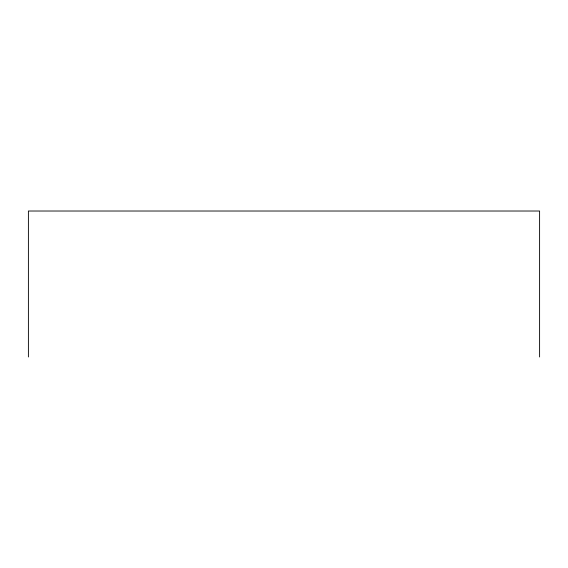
<?xml version="1.0" encoding="UTF-8"?>
<svg xmlns="http://www.w3.org/2000/svg" width="568" height="568" viewBox="0 0 568 568"><rect width="100%" height="100%" fill="white"/><g stroke="black" fill="none" stroke-linecap="round" stroke-linejoin="round"><path stroke-width="0.85" d="M539.6 356.981L539.6 211.019L28.4 211.019L28.4 356.981"/></g></svg>
